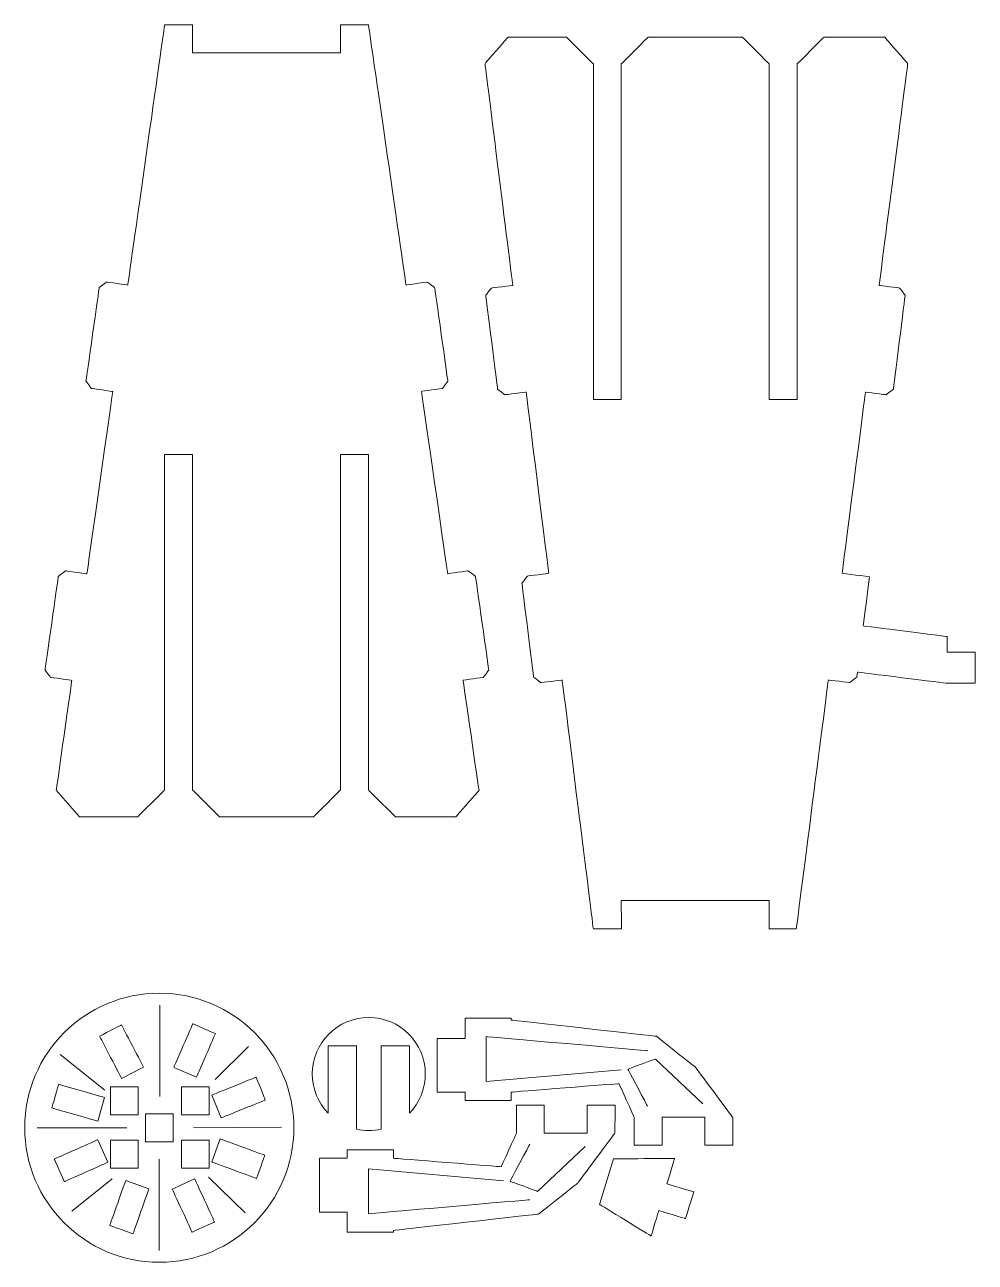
# Model space of a CAD drawing. Header units: centimetres. Extents: x -38.8 to 38.7, y -43.9 to 43.9.
# Drawn here: x -36.4 to -25.18, y -9.72 to 4.9 of the extents above; entities that cross this region are included whole.
import ezdxf

# ---------------------------------------------------------------- set-up
doc = ezdxf.new("R2010")
doc.units = ezdxf.units.CM
doc.header["$MEASUREMENT"] = 0
doc.layers.add('Layer 1', color=7, linetype='Continuous')

msp = doc.modelspace()

# ---------------------------------------------------------------- linework, layer by layer
at = {"layer": 'Layer 1', "color": 240, "lineweight": 20}
for points in [[(-35.38501, -7.97735), (-35.05759, -7.97735), (-35.05759, -7.64715), (-35.38501, -7.64715), (-35.38501, -7.97735)], [(-34.54912, -7.97735), (-34.2217, -7.97735), (-34.2217, -7.64715), (-34.54912, -7.64715), (-34.54912, -7.97735)], [(-34.97364, -8.29483), (-34.64622, -8.29483), (-34.64622, -7.96463), (-34.97364, -7.96463), (-34.97364, -8.29483)], [(-35.38501, -8.60722), (-35.05759, -8.60722), (-35.05759, -8.27702), (-35.38501, -8.27702), (-35.38501, -8.60722)], [(-34.54912, -8.60722), (-34.2217, -8.60722), (-34.2217, -8.27702), (-34.54912, -8.27702), (-34.54912, -8.60722)]]:
    msp.add_lwpolyline(points, close=True, dxfattribs=at)
at = {"layer": 'Layer 1', "color": 250, "lineweight": 20}
msp.add_ellipse((-34.80992, -8.12973), major_axis=(0, 1.58871), ratio=1, dxfattribs=at)
for points, knots in [([(-36.02624, -4.14368), (-36.02624, -4.14368), (-35.75323, -4.45804), (-35.75323, -4.45804), (-35.75323, -4.45804), (-35.75323, -4.45804), (-35.06441, -4.45804), (-35.06441, -4.45804), (-35.06441, -4.45804), (-35.06441, -4.45804), (-34.74691, -4.14054), (-34.74691, -4.14054), (-34.74691, -4.14054), (-34.74691, -4.14054), (-34.74691, -0.17772), (-34.74691, -0.17772), (-34.74691, -0.17772), (-34.74691, -0.17772), (-34.41671, -0.17772), (-34.41671, -0.17772), (-34.41671, -0.17772), (-34.41671, -0.17772), (-34.41671, -4.14054), (-34.41671, -4.14054), (-34.41671, -4.14054), (-34.41671, -4.14054), (-34.09921, -4.45804), (-34.09921, -4.45804), (-34.09921, -4.45804), (-34.09921, -4.45804), (-32.98797, -4.45804), (-32.98797, -4.45804), (-32.98797, -4.45804), (-32.98797, -4.45804), (-32.67047, -4.14054), (-32.67047, -4.14054), (-32.67047, -4.14054), (-32.67047, -4.14054), (-32.67047, -0.17772), (-32.67047, -0.17772), (-32.67047, -0.17772), (-32.67047, -0.17772), (-32.34027, -0.17772), (-32.34027, -0.17772), (-32.34027, -0.17772), (-32.34027, -0.17772), (-32.34027, -4.14054), (-32.34027, -4.14054), (-32.34027, -4.14054), (-32.34027, -4.14054), (-32.02277, -4.45804), (-32.02277, -4.45804), (-32.02277, -4.45804), (-32.02277, -4.45804), (-31.30695, -4.45804), (-31.30695, -4.45804), (-31.30695, -4.45804), (-31.30695, -4.45804), (-31.03483, -4.1438), (-31.03483, -4.1438), (-31.03483, -4.1438), (-31.03483, -4.1438), (-31.22243, -2.84475), (-31.22243, -2.84475), (-31.22243, -2.84475), (-31.22243, -2.84475), (-30.98412, -2.811), (-30.98412, -2.811), (-30.98412, -2.811), (-30.98412, -2.811), (-30.91935, -2.72487), (-30.91935, -2.72487), (-30.91935, -2.72487), (-30.91935, -2.72487), (-31.07605, -1.61831), (-31.07605, -1.61831), (-31.07605, -1.61831), (-31.07605, -1.61831), (-31.16218, -1.55355), (-31.16218, -1.55355), (-31.16218, -1.55355), (-31.16218, -1.55355), (-31.40396, -1.58779), (-31.40396, -1.58779), (-31.40396, -1.58779), (-31.40396, -1.58779), (-31.71488, 0.56522), (-31.71488, 0.56522), (-31.71488, 0.56522), (-31.71488, 0.56522), (-31.46719, 0.60029), (-31.46719, 0.60029), (-31.46719, 0.60029), (-31.46719, 0.60029), (-31.40242, 0.68643), (-31.40242, 0.68643), (-31.40242, 0.68643), (-31.40242, 0.68643), (-31.55912, 1.79299), (-31.55912, 1.79299), (-31.55912, 1.79299), (-31.55912, 1.79299), (-31.64525, 1.85775), (-31.64525, 1.85775), (-31.64525, 1.85775), (-31.64525, 1.85775), (-31.8964, 1.82218), (-31.8964, 1.82218), (-31.8964, 1.82218), (-31.8964, 1.82218), (-32.34027, 4.89581), (-32.34027, 4.89581), (-32.34027, 4.89581), (-32.34027, 4.89581), (-32.67047, 4.89581), (-32.67047, 4.89581), (-32.67047, 4.89581), (-32.67047, 4.89581), (-32.67047, 4.56608), (-32.67047, 4.56608), (-32.67047, 4.56608), (-32.67047, 4.56608), (-34.41671, 4.56608), (-34.41671, 4.56608), (-34.41671, 4.56608), (-34.41671, 4.56608), (-34.41671, 4.89581), (-34.41671, 4.89581), (-34.41671, 4.89581), (-34.41671, 4.89581), (-34.74691, 4.89581), (-34.74691, 4.89581), (-34.74691, 4.89581), (-34.74691, 4.89581), (-35.18192, 1.82215), (-35.18192, 1.82215), (-35.18192, 1.82215), (-35.18192, 1.82215), (-35.43303, 1.85771), (-35.43303, 1.85771), (-35.43303, 1.85771), (-35.43303, 1.85771), (-35.51916, 1.79295), (-35.51916, 1.79295), (-35.51916, 1.79295), (-35.51916, 1.79295), (-35.67586, 0.68639), (-35.67586, 0.68639), (-35.67586, 0.68639), (-35.67586, 0.68639), (-35.6111, 0.60026), (-35.6111, 0.60026), (-35.6111, 0.60026), (-35.6111, 0.60026), (-35.35988, 0.56468), (-35.35988, 0.56468), (-35.35988, 0.56468), (-35.35988, 0.56468), (-35.66471, -1.58919), (-35.66471, -1.58919), (-35.66471, -1.58919), (-35.66471, -1.58919), (-35.9161, -1.55359), (-35.9161, -1.55359), (-35.9161, -1.55359), (-35.9161, -1.55359), (-36.00223, -1.61835), (-36.00223, -1.61835), (-36.00223, -1.61835), (-36.00223, -1.61835), (-36.15893, -2.72491), (-36.15893, -2.72491), (-36.15893, -2.72491), (-36.15893, -2.72491), (-36.09417, -2.81104), (-36.09417, -2.81104), (-36.09417, -2.81104), (-36.09417, -2.81104), (-35.84268, -2.84666), (-35.84268, -2.84666), (-35.84268, -2.84666), (-35.84268, -2.84666), (-36.02624, -4.14368), (-36.02624, -4.14368)], [0, 0, 0, 0, 0.0212766, 0.0212766, 0.0212766, 0.02127661, 0.04255319, 0.04255319, 0.04255319, 0.0425532, 0.06382979, 0.06382979, 0.06382979, 0.0638298, 0.08510638, 0.08510638, 0.08510638, 0.08510639, 0.10638298, 0.10638298, 0.10638298, 0.10638299, 0.12765957, 0.12765957, 0.12765957, 0.12765958, 0.14893617, 0.14893617, 0.14893617, 0.14893618, 0.17021277, 0.17021277, 0.17021277, 0.17021278, 0.19148936, 0.19148936, 0.19148936, 0.19148937, 0.21276596, 0.21276596, 0.21276596, 0.21276597, 0.23404255, 0.23404255, 0.23404255, 0.23404256, 0.25531915, 0.25531915, 0.25531915, 0.25531916, 0.27659574, 0.27659574, 0.27659574, 0.27659575, 0.29787234, 0.29787234, 0.29787234, 0.29787235, 0.31914894, 0.31914894, 0.31914894, 0.31914895, 0.34042553, 0.34042553, 0.34042553, 0.34042554, 0.36170213, 0.36170213, 0.36170213, 0.36170214, 0.38297872, 0.38297872, 0.38297872, 0.38297873, 0.40425532, 0.40425532, 0.40425532, 0.40425533, 0.42553191, 0.42553191, 0.42553191, 0.42553192, 0.44680851, 0.44680851, 0.44680851, 0.44680852, 0.46808511, 0.46808511, 0.46808511, 0.46808512, 0.4893617, 0.4893617, 0.4893617, 0.48936171, 0.5106383, 0.5106383, 0.5106383, 0.51063831, 0.53191489, 0.53191489, 0.53191489, 0.5319149, 0.55319149, 0.55319149, 0.55319149, 0.5531915, 0.57446809, 0.57446809, 0.57446809, 0.5744681, 0.59574468, 0.59574468, 0.59574468, 0.59574469, 0.61702128, 0.61702128, 0.61702128, 0.61702129, 0.63829787, 0.63829787, 0.63829787, 0.63829788, 0.65957447, 0.65957447, 0.65957447, 0.65957448, 0.68085106, 0.68085106, 0.68085106, 0.68085107, 0.70212766, 0.70212766, 0.70212766, 0.70212767, 0.72340426, 0.72340426, 0.72340426, 0.72340427, 0.74468085, 0.74468085, 0.74468085, 0.74468086, 0.76595745, 0.76595745, 0.76595745, 0.76595746, 0.78723404, 0.78723404, 0.78723404, 0.78723405, 0.80851064, 0.80851064, 0.80851064, 0.80851065, 0.82978723, 0.82978723, 0.82978723, 0.82978724, 0.85106383, 0.85106383, 0.85106383, 0.85106384, 0.87234043, 0.87234043, 0.87234043, 0.87234044, 0.89361702, 0.89361702, 0.89361702, 0.89361703, 0.91489362, 0.91489362, 0.91489362, 0.91489363, 0.93617021, 0.93617021, 0.93617021, 0.93617022, 0.95744681, 0.95744681, 0.95744681, 0.95744682, 1, 1, 1, 1]), ([(-29.68468, -5.78216), (-29.68468, -5.78216), (-29.35367, -5.78216), (-29.35367, -5.78216), (-29.35367, -5.78216), (-29.35367, -5.78216), (-29.35448, -5.44821), (-29.35448, -5.44821), (-29.35448, -5.44821), (-29.35448, -5.44821), (-27.60824, -5.44821), (-27.60824, -5.44821), (-27.60824, -5.44821), (-27.60824, -5.44821), (-27.60824, -5.78216), (-27.60824, -5.78216), (-27.60824, -5.78216), (-27.60824, -5.78216), (-27.28817, -5.78216), (-27.28817, -5.78216), (-27.28817, -5.78216), (-27.28817, -5.78216), (-26.90965, -2.84216), (-26.90965, -2.84216), (-26.90965, -2.84216), (-26.90965, -2.84216), (-26.65792, -2.8737), (-26.65792, -2.8737), (-26.65792, -2.8737), (-26.65792, -2.8737), (-26.57284, -2.80756), (-26.57284, -2.80756), (-26.57284, -2.80756), (-26.57284, -2.80756), (-26.56549, -2.74885), (-26.56549, -2.74885), (-26.56549, -2.74885), (-26.56549, -2.74885), (-25.50723, -2.88141), (-25.50723, -2.88141), (-25.50723, -2.88141), (-25.50723, -2.88141), (-25.17521, -2.88141), (-25.17521, -2.88141), (-25.17521, -2.88141), (-25.17521, -2.88141), (-25.17521, -2.51384), (-25.17521, -2.51384), (-25.17521, -2.51384), (-25.17521, -2.51384), (-25.50723, -2.51384), (-25.50723, -2.51384), (-25.50723, -2.51384), (-25.50723, -2.51384), (-25.50723, -2.32827), (-25.50723, -2.32827), (-25.50723, -2.32827), (-25.50723, -2.32827), (-26.49727, -2.20425), (-26.49727, -2.20425), (-26.49727, -2.20425), (-26.49727, -2.20425), (-26.42446, -1.62302), (-26.42446, -1.62302), (-26.42446, -1.62302), (-26.42446, -1.62302), (-26.74748, -1.58255), (-26.74748, -1.58255), (-26.74748, -1.58255), (-26.74748, -1.58255), (-26.47205, 0.55678), (-26.47205, 0.55678), (-26.47205, 0.55678), (-26.47205, 0.55678), (-26.22671, 0.52605), (-26.22671, 0.52605), (-26.22671, 0.52605), (-26.22671, 0.52605), (-26.14163, 0.59219), (-26.14163, 0.59219), (-26.14163, 0.59219), (-26.14163, 0.59219), (-26.00272, 1.70112), (-26.00272, 1.70112), (-26.00272, 1.70112), (-26.00272, 1.70112), (-26.06886, 1.7862), (-26.06886, 1.7862), (-26.06886, 1.7862), (-26.06886, 1.7862), (-26.30988, 1.81639), (-26.30988, 1.81639), (-26.30988, 1.81639), (-26.30988, 1.81639), (-25.9726, 4.43604), (-25.9726, 4.43604), (-25.9726, 4.43604), (-25.9726, 4.43604), (-26.24472, 4.75028), (-26.24472, 4.75028), (-26.24472, 4.75028), (-26.24472, 4.75028), (-26.96054, 4.75028), (-26.96054, 4.75028), (-26.96054, 4.75028), (-26.96054, 4.75028), (-27.27804, 4.43278), (-27.27804, 4.43278), (-27.27804, 4.43278), (-27.27804, 4.43278), (-27.27804, 0.46996), (-27.27804, 0.46996), (-27.27804, 0.46996), (-27.27804, 0.46996), (-27.60824, 0.46996), (-27.60824, 0.46996), (-27.60824, 0.46996), (-27.60824, 0.46996), (-27.60824, 4.43278), (-27.60824, 4.43278), (-27.60824, 4.43278), (-27.60824, 4.43278), (-27.92574, 4.75028), (-27.92574, 4.75028), (-27.92574, 4.75028), (-27.92574, 4.75028), (-29.03698, 4.75028), (-29.03698, 4.75028), (-29.03698, 4.75028), (-29.03698, 4.75028), (-29.35448, 4.43278), (-29.35448, 4.43278), (-29.35448, 4.43278), (-29.35448, 4.43278), (-29.35448, 0.46996), (-29.35448, 0.46996), (-29.35448, 0.46996), (-29.35448, 0.46996), (-29.68468, 0.46996), (-29.68468, 0.46996), (-29.68468, 0.46996), (-29.68468, 0.46996), (-29.68468, 4.43278), (-29.68468, 4.43278), (-29.68468, 4.43278), (-29.68468, 4.43278), (-30.00218, 4.75028), (-30.00218, 4.75028), (-30.00218, 4.75028), (-30.00218, 4.75028), (-30.691, 4.75028), (-30.691, 4.75028), (-30.691, 4.75028), (-30.691, 4.75028), (-30.96401, 4.43591), (-30.96401, 4.43591), (-30.96401, 4.43591), (-30.96401, 4.43591), (-30.63621, 1.81777), (-30.63621, 1.81777), (-30.63621, 1.81777), (-30.63621, 1.81777), (-30.88824, 1.7862), (-30.88824, 1.7862), (-30.88824, 1.7862), (-30.88824, 1.7862), (-30.95438, 1.70112), (-30.95438, 1.70112), (-30.95438, 1.70112), (-30.95438, 1.70112), (-30.81547, 0.59219), (-30.81547, 0.59219), (-30.81547, 0.59219), (-30.81547, 0.59219), (-30.73039, 0.52605), (-30.73039, 0.52605), (-30.73039, 0.52605), (-30.73039, 0.52605), (-30.47844, 0.55761), (-30.47844, 0.55761), (-30.47844, 0.55761), (-30.47844, 0.55761), (-30.21047, -1.58266), (-30.21047, -1.58266), (-30.21047, -1.58266), (-30.21047, -1.58266), (-30.46229, -1.6142), (-30.46229, -1.6142), (-30.46229, -1.6142), (-30.46229, -1.6142), (-30.52843, -1.69928), (-30.52843, -1.69928), (-30.52843, -1.69928), (-30.52843, -1.69928), (-30.38951, -2.80822), (-30.38951, -2.80822), (-30.38951, -2.80822), (-30.38951, -2.80822), (-30.30443, -2.87436), (-30.30443, -2.87436), (-30.30443, -2.87436), (-30.30443, -2.87436), (-30.05269, -2.84282), (-30.05269, -2.84282), (-30.05269, -2.84282), (-30.05269, -2.84282), (-29.68468, -5.78216), (-29.68468, -5.78216)], [0, 0, 0, 0, 0.01886792, 0.01886792, 0.01886792, 0.01886793, 0.03773585, 0.03773585, 0.03773585, 0.03773586, 0.05660377, 0.05660377, 0.05660377, 0.05660378, 0.0754717, 0.0754717, 0.0754717, 0.07547171, 0.09433962, 0.09433962, 0.09433962, 0.09433963, 0.11320755, 0.11320755, 0.11320755, 0.11320756, 0.13207547, 0.13207547, 0.13207547, 0.13207548, 0.1509434, 0.1509434, 0.1509434, 0.15094341, 0.16981132, 0.16981132, 0.16981132, 0.16981133, 0.18867925, 0.18867925, 0.18867925, 0.18867926, 0.20754717, 0.20754717, 0.20754717, 0.20754718, 0.22641509, 0.22641509, 0.22641509, 0.2264151, 0.24528302, 0.24528302, 0.24528302, 0.24528303, 0.26415094, 0.26415094, 0.26415094, 0.26415095, 0.28301887, 0.28301887, 0.28301887, 0.28301888, 0.30188679, 0.30188679, 0.30188679, 0.3018868, 0.32075472, 0.32075472, 0.32075472, 0.32075473, 0.33962264, 0.33962264, 0.33962264, 0.33962265, 0.35849057, 0.35849057, 0.35849057, 0.35849058, 0.37735849, 0.37735849, 0.37735849, 0.3773585, 0.39622642, 0.39622642, 0.39622642, 0.39622643, 0.41509434, 0.41509434, 0.41509434, 0.41509435, 0.43396226, 0.43396226, 0.43396226, 0.43396227, 0.45283019, 0.45283019, 0.45283019, 0.4528302, 0.47169811, 0.47169811, 0.47169811, 0.47169812, 0.49056604, 0.49056604, 0.49056604, 0.49056605, 0.50943396, 0.50943396, 0.50943396, 0.50943397, 0.52830189, 0.52830189, 0.52830189, 0.5283019, 0.54716981, 0.54716981, 0.54716981, 0.54716982, 0.56603774, 0.56603774, 0.56603774, 0.56603775, 0.58490566, 0.58490566, 0.58490566, 0.58490567, 0.60377358, 0.60377358, 0.60377358, 0.60377359, 0.62264151, 0.62264151, 0.62264151, 0.62264152, 0.64150943, 0.64150943, 0.64150943, 0.64150944, 0.66037736, 0.66037736, 0.66037736, 0.66037737, 0.67924528, 0.67924528, 0.67924528, 0.67924529, 0.69811321, 0.69811321, 0.69811321, 0.69811322, 0.71698113, 0.71698113, 0.71698113, 0.71698114, 0.73584906, 0.73584906, 0.73584906, 0.73584907, 0.75471698, 0.75471698, 0.75471698, 0.75471699, 0.77358491, 0.77358491, 0.77358491, 0.77358492, 0.79245283, 0.79245283, 0.79245283, 0.79245284, 0.81132075, 0.81132075, 0.81132075, 0.81132076, 0.83018868, 0.83018868, 0.83018868, 0.83018869, 0.8490566, 0.8490566, 0.8490566, 0.84905661, 0.86792453, 0.86792453, 0.86792453, 0.86792454, 0.88679245, 0.88679245, 0.88679245, 0.88679246, 0.90566038, 0.90566038, 0.90566038, 0.90566039, 0.9245283, 0.9245283, 0.9245283, 0.92452831, 0.94339623, 0.94339623, 0.94339623, 0.94339624, 0.96226415, 0.96226415, 0.96226415, 0.96226416, 1, 1, 1, 1]), ([(-32.33606, -8.16198), (-32.28626, -8.16198), (-32.23776, -8.15648), (-32.19107, -8.14613), (-32.19107, -8.14613), (-32.19107, -8.14613), (-32.19107, -7.16374), (-32.19107, -7.16374), (-32.19107, -7.16374), (-32.19107, -7.16374), (-31.85419, -7.16374), (-31.85419, -7.16374), (-31.85419, -7.16374), (-31.85419, -7.16374), (-31.85419, -7.95618), (-31.85419, -7.95618), (-31.85419, -7.95618), (-31.73947, -7.83637), (-31.66898, -7.67387), (-31.66898, -7.4949), (-31.66898, -7.4949), (-31.66898, -7.12648), (-31.96764, -6.82782), (-32.33606, -6.82782), (-32.33606, -6.82782), (-32.70448, -6.82782), (-33.00314, -7.12648), (-33.00314, -7.4949), (-33.00314, -7.4949), (-33.00314, -7.67467), (-32.93201, -7.83783), (-32.81638, -7.95777), (-32.81638, -7.95777), (-32.81638, -7.95777), (-32.81638, -7.16374), (-32.81638, -7.16374), (-32.81638, -7.16374), (-32.81638, -7.16374), (-32.4795, -7.16374), (-32.4795, -7.16374), (-32.4795, -7.16374), (-32.4795, -7.16374), (-32.4795, -8.14647), (-32.4795, -8.14647), (-32.4795, -8.14647), (-32.43329, -8.15659), (-32.38531, -8.16198), (-32.33606, -8.16198)], [0, 0, 0, 0, 0.07692308, 0.07692308, 0.07692308, 0.07692309, 0.15384615, 0.15384615, 0.15384615, 0.15384616, 0.23076923, 0.23076923, 0.23076923, 0.23076924, 0.30769231, 0.30769231, 0.30769231, 0.30769232, 0.38461538, 0.38461538, 0.38461538, 0.38461539, 0.46153846, 0.46153846, 0.46153846, 0.46153847, 0.53846154, 0.53846154, 0.53846154, 0.53846155, 0.61538462, 0.61538462, 0.61538462, 0.61538463, 0.69230769, 0.69230769, 0.69230769, 0.6923077, 0.76923077, 0.76923077, 0.76923077, 0.76923078, 0.84615385, 0.84615385, 0.84615385, 0.84615386, 1, 1, 1, 1]), ([(-31.52918, -7.07413), (-31.52918, -7.07413), (-31.52918, -7.70912), (-31.52918, -7.70912), (-31.52918, -7.70912), (-31.52918, -7.70912), (-31.19898, -7.70912), (-31.19898, -7.70912), (-31.19898, -7.70912), (-31.19898, -7.70912), (-31.19898, -7.80854), (-31.19898, -7.80854), (-31.19898, -7.80854), (-31.19898, -7.80854), (-30.65474, -7.80854), (-30.65474, -7.80854), (-30.65474, -7.80854), (-30.65474, -7.80854), (-30.65474, -7.70912), (-30.65474, -7.70912), (-30.65474, -7.70912), (-30.65474, -7.70912), (-29.38222, -7.60913), (-29.38222, -7.60913), (-29.38222, -7.60913), (-29.38222, -7.60913), (-29.20141, -8.00651), (-29.20141, -8.00651), (-29.20141, -8.00651), (-29.20141, -8.00651), (-29.20141, -8.33759), (-29.20141, -8.33759), (-29.20141, -8.33759), (-29.20141, -8.33759), (-28.87397, -8.33759), (-28.87397, -8.33759), (-28.87397, -8.33759), (-28.87397, -8.33759), (-28.87397, -8.00651), (-28.87397, -8.00651), (-28.87397, -8.00651), (-28.87397, -8.00651), (-28.36707, -8.00651), (-28.36707, -8.00651), (-28.36707, -8.00651), (-28.36707, -8.00651), (-28.36707, -8.33759), (-28.36707, -8.33759), (-28.36707, -8.33759), (-28.36707, -8.33759), (-28.03649, -8.33759), (-28.03649, -8.33759), (-28.03649, -8.33759), (-28.03649, -8.33759), (-28.03947, -8.00651), (-28.03947, -8.00651), (-28.03947, -8.00651), (-28.03947, -8.00651), (-28.47818, -7.4157), (-28.47818, -7.4157), (-28.47818, -7.4157), (-28.47818, -7.4157), (-28.94009, -7.05027), (-28.94009, -7.05027), (-28.94009, -7.05027), (-28.94009, -7.05027), (-30.65474, -6.8579), (-30.65474, -6.8579), (-30.65474, -6.8579), (-30.65474, -6.8579), (-30.65474, -6.83709), (-30.65474, -6.83709), (-30.65474, -6.83709), (-30.65474, -6.83709), (-31.19898, -6.83709), (-31.19898, -6.83709), (-31.19898, -6.83709), (-31.19898, -6.83709), (-31.19898, -7.07413), (-31.19898, -7.07413), (-31.19898, -7.07413), (-31.19898, -7.07413), (-31.52918, -7.07413), (-31.52918, -7.07413)], [0, 0, 0, 0, 0.04545455, 0.04545455, 0.04545455, 0.04545456, 0.09090909, 0.09090909, 0.09090909, 0.0909091, 0.13636364, 0.13636364, 0.13636364, 0.13636365, 0.18181818, 0.18181818, 0.18181818, 0.18181819, 0.22727273, 0.22727273, 0.22727273, 0.22727274, 0.27272727, 0.27272727, 0.27272727, 0.27272728, 0.31818182, 0.31818182, 0.31818182, 0.31818183, 0.36363636, 0.36363636, 0.36363636, 0.36363637, 0.40909091, 0.40909091, 0.40909091, 0.40909092, 0.45454545, 0.45454545, 0.45454545, 0.45454546, 0.5, 0.5, 0.5, 0.50000001, 0.54545455, 0.54545455, 0.54545455, 0.54545456, 0.59090909, 0.59090909, 0.59090909, 0.5909091, 0.63636364, 0.63636364, 0.63636364, 0.63636365, 0.68181818, 0.68181818, 0.68181818, 0.68181819, 0.72727273, 0.72727273, 0.72727273, 0.72727274, 0.77272727, 0.77272727, 0.77272727, 0.77272728, 0.81818182, 0.81818182, 0.81818182, 0.81818183, 0.86363636, 0.86363636, 0.86363636, 0.86363637, 0.90909091, 0.90909091, 0.90909091, 0.90909092, 1, 1, 1, 1]), ([(-32.91982, -9.12573), (-32.91982, -9.12573), (-32.91982, -8.49074), (-32.91982, -8.49074), (-32.91982, -8.49074), (-32.91982, -8.49074), (-32.58962, -8.49074), (-32.58962, -8.49074), (-32.58962, -8.49074), (-32.58962, -8.49074), (-32.58962, -8.39132), (-32.58962, -8.39132), (-32.58962, -8.39132), (-32.58962, -8.39132), (-32.04538, -8.39132), (-32.04538, -8.39132), (-32.04538, -8.39132), (-32.04538, -8.39132), (-32.04538, -8.49074), (-32.04538, -8.49074), (-32.04538, -8.49074), (-32.04538, -8.49074), (-30.77286, -8.59073), (-30.77286, -8.59073), (-30.77286, -8.59073), (-30.77286, -8.59073), (-30.59205, -8.19335), (-30.59205, -8.19335), (-30.59205, -8.19335), (-30.59205, -8.19335), (-30.59205, -7.86227), (-30.59205, -7.86227), (-30.59205, -7.86227), (-30.59205, -7.86227), (-30.26461, -7.86227), (-30.26461, -7.86227), (-30.26461, -7.86227), (-30.26461, -7.86227), (-30.26461, -8.19335), (-30.26461, -8.19335), (-30.26461, -8.19335), (-30.26461, -8.19335), (-29.75771, -8.19335), (-29.75771, -8.19335), (-29.75771, -8.19335), (-29.75771, -8.19335), (-29.75771, -7.86227), (-29.75771, -7.86227), (-29.75771, -7.86227), (-29.75771, -7.86227), (-29.42713, -7.86227), (-29.42713, -7.86227), (-29.42713, -7.86227), (-29.42713, -7.86227), (-29.43011, -8.19335), (-29.43011, -8.19335), (-29.43011, -8.19335), (-29.43011, -8.19335), (-29.86882, -8.78416), (-29.86882, -8.78416), (-29.86882, -8.78416), (-29.86882, -8.78416), (-30.33073, -9.14959), (-30.33073, -9.14959), (-30.33073, -9.14959), (-30.33073, -9.14959), (-32.04538, -9.34196), (-32.04538, -9.34196), (-32.04538, -9.34196), (-32.04538, -9.34196), (-32.04538, -9.36277), (-32.04538, -9.36277), (-32.04538, -9.36277), (-32.04538, -9.36277), (-32.58962, -9.36277), (-32.58962, -9.36277), (-32.58962, -9.36277), (-32.58962, -9.36277), (-32.58962, -9.12573), (-32.58962, -9.12573), (-32.58962, -9.12573), (-32.58962, -9.12573), (-32.91982, -9.12573), (-32.91982, -9.12573)], [0, 0, 0, 0, 0.04545455, 0.04545455, 0.04545455, 0.04545456, 0.09090909, 0.09090909, 0.09090909, 0.0909091, 0.13636364, 0.13636364, 0.13636364, 0.13636365, 0.18181818, 0.18181818, 0.18181818, 0.18181819, 0.22727273, 0.22727273, 0.22727273, 0.22727274, 0.27272727, 0.27272727, 0.27272727, 0.27272728, 0.31818182, 0.31818182, 0.31818182, 0.31818183, 0.36363636, 0.36363636, 0.36363636, 0.36363637, 0.40909091, 0.40909091, 0.40909091, 0.40909092, 0.45454545, 0.45454545, 0.45454545, 0.45454546, 0.5, 0.5, 0.5, 0.50000001, 0.54545455, 0.54545455, 0.54545455, 0.54545456, 0.59090909, 0.59090909, 0.59090909, 0.5909091, 0.63636364, 0.63636364, 0.63636364, 0.63636365, 0.68181818, 0.68181818, 0.68181818, 0.68181819, 0.72727273, 0.72727273, 0.72727273, 0.72727274, 0.77272727, 0.77272727, 0.77272727, 0.77272728, 0.81818182, 0.81818182, 0.81818182, 0.81818183, 0.86363636, 0.86363636, 0.86363636, 0.86363637, 0.90909091, 0.90909091, 0.90909091, 0.90909092, 1, 1, 1, 1]), ([(-29.61071, -9.03518), (-29.61071, -9.03518), (-29.44834, -8.49808), (-29.44834, -8.49808), (-29.44834, -8.49808), (-29.44834, -8.49808), (-28.72484, -8.49134), (-28.72484, -8.49134), (-28.72484, -8.49134), (-28.72484, -8.49134), (-28.81582, -8.79229), (-28.81582, -8.79229), (-28.81582, -8.79229), (-28.81582, -8.79229), (-28.49975, -8.88784), (-28.49975, -8.88784), (-28.49975, -8.88784), (-28.49975, -8.88784), (-28.5953, -9.20391), (-28.5953, -9.20391), (-28.5953, -9.20391), (-28.5953, -9.20391), (-28.91137, -9.10836), (-28.91137, -9.10836), (-28.91137, -9.10836), (-28.91137, -9.10836), (-29.00212, -9.40855), (-29.00212, -9.40855), (-29.00212, -9.40855), (-29.00212, -9.40855), (-29.61071, -9.03518), (-29.61071, -9.03518)], [0, 0, 0, 0, 0.11111111, 0.11111111, 0.11111111, 0.11111112, 0.22222222, 0.22222222, 0.22222222, 0.22222223, 0.33333333, 0.33333333, 0.33333333, 0.33333334, 0.44444444, 0.44444444, 0.44444444, 0.44444445, 0.55555556, 0.55555556, 0.55555556, 0.55555557, 0.66666667, 0.66666667, 0.66666667, 0.66666668, 0.77777778, 0.77777778, 0.77777778, 0.77777779, 1, 1, 1, 1])]:
    msp.add_open_spline(points, degree=3, knots=knots, dxfattribs=at)
at = {"layer": 'Layer 1', "color": 114, "lineweight": 20}
for points in [[(-34.80218, -7.76174), (-34.80218, -7.76174), (-34.80218, -6.68356), (-34.80218, -6.68356)], [(-35.45153, -7.68656), (-35.45153, -7.68656), (-35.9807, -7.26323), (-35.9807, -7.26323)], [(-34.14846, -7.56088), (-34.14846, -7.56088), (-33.7582, -7.17062), (-33.7582, -7.17062)], [(-35.19356, -8.12974), (-36.2519, -8.12974), (-36.2519, -8.12974), (-36.2519, -8.12974)], [(-34.40643, -8.12974), (-34.40643, -8.12974), (-33.36794, -8.12312), (-33.36794, -8.12312)], [(-34.80992, -8.50016), (-34.80992, -8.50016), (-34.80992, -9.57834), (-34.80992, -9.57834)], [(-35.36554, -8.73167), (-35.36554, -8.73167), (-35.84179, -9.11532), (-35.84179, -9.11532)], [(-33.79788, -9.13516), (-33.79788, -9.13516), (-34.22783, -8.71182), (-34.22783, -8.71182)]]:
    msp.add_open_spline(points, degree=3, dxfattribs=at)
for points, knots in [([(-35.25436, -7.54828), (-35.25436, -7.54828), (-34.99622, -7.41387), (-34.99622, -7.41387), (-34.99622, -7.41387), (-34.99622, -7.41387), (-35.25588, -6.91518), (-35.25588, -6.91518), (-35.25588, -6.91518), (-35.25588, -6.91518), (-35.51403, -7.04959), (-35.51403, -7.04959), (-35.51403, -7.04959), (-35.51403, -7.04959), (-35.25436, -7.54828), (-35.25436, -7.54828)], [0, 0, 0, 0, 0.2, 0.2, 0.2, 0.20000001, 0.4, 0.4, 0.4, 0.40000001, 0.6, 0.6, 0.6, 0.60000001, 1, 1, 1, 1]), ([(-34.63835, -7.41828), (-34.63835, -7.41828), (-34.37133, -7.53408), (-34.37133, -7.53408), (-34.37133, -7.53408), (-34.37133, -7.53408), (-34.14763, -7.01826), (-34.14763, -7.01826), (-34.14763, -7.01826), (-34.14763, -7.01826), (-34.41464, -6.90246), (-34.41464, -6.90246), (-34.41464, -6.90246), (-34.41464, -6.90246), (-34.63835, -7.41828), (-34.63835, -7.41828)], [0, 0, 0, 0, 0.2, 0.2, 0.2, 0.20000001, 0.4, 0.4, 0.4, 0.40000001, 0.6, 0.6, 0.6, 0.60000001, 1, 1, 1, 1]), ([(-29.35607, -7.44441), (-29.35607, -7.44441), (-30.95018, -7.58332), (-30.95018, -7.58332), (-30.95018, -7.58332), (-30.95018, -7.58332), (-30.95018, -7.05415), (-30.95018, -7.05415), (-30.95018, -7.05415), (-30.95018, -7.05415), (-29.04518, -7.21951), (-29.04518, -7.21951)], [0, 0, 0, 0, 0.25, 0.25, 0.25, 0.25000001, 0.5, 0.5, 0.5, 0.50000001, 1, 1, 1, 1]), ([(-28.39034, -7.8479), (-28.39034, -7.8479), (-28.95258, -7.31873), (-28.95258, -7.31873), (-28.95258, -7.31873), (-28.95258, -7.31873), (-29.27669, -7.4378), (-29.27669, -7.4378), (-29.27669, -7.4378), (-29.27669, -7.4378), (-29.04518, -7.87436), (-29.04518, -7.87436)], [0, 0, 0, 0, 0.25, 0.25, 0.25, 0.25000001, 0.5, 0.5, 0.5, 0.50000001, 1, 1, 1, 1]), ([(-34.07944, -8.01329), (-34.07944, -8.01329), (-34.18836, -7.7434), (-34.18836, -7.7434), (-34.18836, -7.7434), (-34.18836, -7.7434), (-33.66697, -7.53299), (-33.66697, -7.53299), (-33.66697, -7.53299), (-33.66697, -7.53299), (-33.55805, -7.80288), (-33.55805, -7.80288), (-33.55805, -7.80288), (-33.55805, -7.80288), (-34.07944, -8.01329), (-34.07944, -8.01329)], [0, 0, 0, 0, 0.2, 0.2, 0.2, 0.20000001, 0.4, 0.4, 0.4, 0.40000001, 0.6, 0.6, 0.6, 0.60000001, 1, 1, 1, 1]), ([(-35.45731, -7.77186), (-35.45731, -7.77186), (-35.53761, -8.0516), (-35.53761, -8.0516), (-35.53761, -8.0516), (-35.53761, -8.0516), (-36.07802, -7.89648), (-36.07802, -7.89648), (-36.07802, -7.89648), (-36.07802, -7.89648), (-35.99772, -7.61674), (-35.99772, -7.61674), (-35.99772, -7.61674), (-35.99772, -7.61674), (-35.45731, -7.77186), (-35.45731, -7.77186)], [0, 0, 0, 0, 0.2, 0.2, 0.2, 0.20000001, 0.4, 0.4, 0.4, 0.40000001, 0.6, 0.6, 0.6, 0.60000001, 1, 1, 1, 1]), ([(-35.53597, -8.27131), (-35.53597, -8.27131), (-35.41781, -8.53729), (-35.41781, -8.53729), (-35.41781, -8.53729), (-35.41781, -8.53729), (-35.93163, -8.76555), (-35.93163, -8.76555), (-35.93163, -8.76555), (-35.93163, -8.76555), (-36.04979, -8.49957), (-36.04979, -8.49957), (-36.04979, -8.49957), (-36.04979, -8.49957), (-35.53597, -8.27131), (-35.53597, -8.27131)], [0, 0, 0, 0, 0.2, 0.2, 0.2, 0.20000001, 0.4, 0.4, 0.4, 0.40000001, 0.6, 0.6, 0.6, 0.60000001, 1, 1, 1, 1]), ([(-34.08993, -8.26095), (-34.08993, -8.26095), (-34.19049, -8.53406), (-34.19049, -8.53406), (-34.19049, -8.53406), (-34.19049, -8.53406), (-33.66288, -8.72833), (-33.66288, -8.72833), (-33.66288, -8.72833), (-33.66288, -8.72833), (-33.56232, -8.45522), (-33.56232, -8.45522), (-33.56232, -8.45522), (-33.56232, -8.45522), (-34.08993, -8.26095), (-34.08993, -8.26095)], [0, 0, 0, 0, 0.2, 0.2, 0.2, 0.20000001, 0.4, 0.4, 0.4, 0.40000001, 0.6, 0.6, 0.6, 0.60000001, 1, 1, 1, 1]), ([(-29.78098, -8.35196), (-29.78098, -8.35196), (-30.34322, -8.88113), (-30.34322, -8.88113), (-30.34322, -8.88113), (-30.34322, -8.88113), (-30.66733, -8.76206), (-30.66733, -8.76206), (-30.66733, -8.76206), (-30.66733, -8.76206), (-30.43582, -8.3255), (-30.43582, -8.3255)], [0, 0, 0, 0, 0.25, 0.25, 0.25, 0.25000001, 0.5, 0.5, 0.5, 0.50000001, 1, 1, 1, 1]), ([(-30.74671, -8.75545), (-30.74671, -8.75545), (-32.34082, -8.61654), (-32.34082, -8.61654), (-32.34082, -8.61654), (-32.34082, -8.61654), (-32.34082, -9.14571), (-32.34082, -9.14571), (-32.34082, -9.14571), (-32.34082, -9.14571), (-30.43582, -8.98035), (-30.43582, -8.98035)], [0, 0, 0, 0, 0.25, 0.25, 0.25, 0.25000001, 0.5, 0.5, 0.5, 0.50000001, 1, 1, 1, 1]), ([(-34.93252, -8.85126), (-34.93252, -8.85126), (-35.20682, -8.75396), (-35.20682, -8.75396), (-35.20682, -8.75396), (-35.20682, -8.75396), (-35.39477, -9.28386), (-35.39477, -9.28386), (-35.39477, -9.28386), (-35.39477, -9.28386), (-35.12048, -9.38115), (-35.12048, -9.38115), (-35.12048, -9.38115), (-35.12048, -9.38115), (-34.93252, -8.85126), (-34.93252, -8.85126)], [0, 0, 0, 0, 0.2, 0.2, 0.2, 0.20000001, 0.4, 0.4, 0.4, 0.40000001, 0.6, 0.6, 0.6, 0.60000001, 1, 1, 1, 1]), ([(-34.65782, -8.85365), (-34.65782, -8.85365), (-34.39359, -8.73163), (-34.39359, -8.73163), (-34.39359, -8.73163), (-34.39359, -8.73163), (-34.15788, -9.24208), (-34.15788, -9.24208), (-34.15788, -9.24208), (-34.15788, -9.24208), (-34.42211, -9.36409), (-34.42211, -9.36409), (-34.42211, -9.36409), (-34.42211, -9.36409), (-34.65782, -8.85365), (-34.65782, -8.85365)], [0, 0, 0, 0, 0.2, 0.2, 0.2, 0.20000001, 0.4, 0.4, 0.4, 0.40000001, 0.6, 0.6, 0.6, 0.60000001, 1, 1, 1, 1])]:
    msp.add_open_spline(points, degree=3, knots=knots, dxfattribs=at)

doc.saveas('drawing.dxf')
